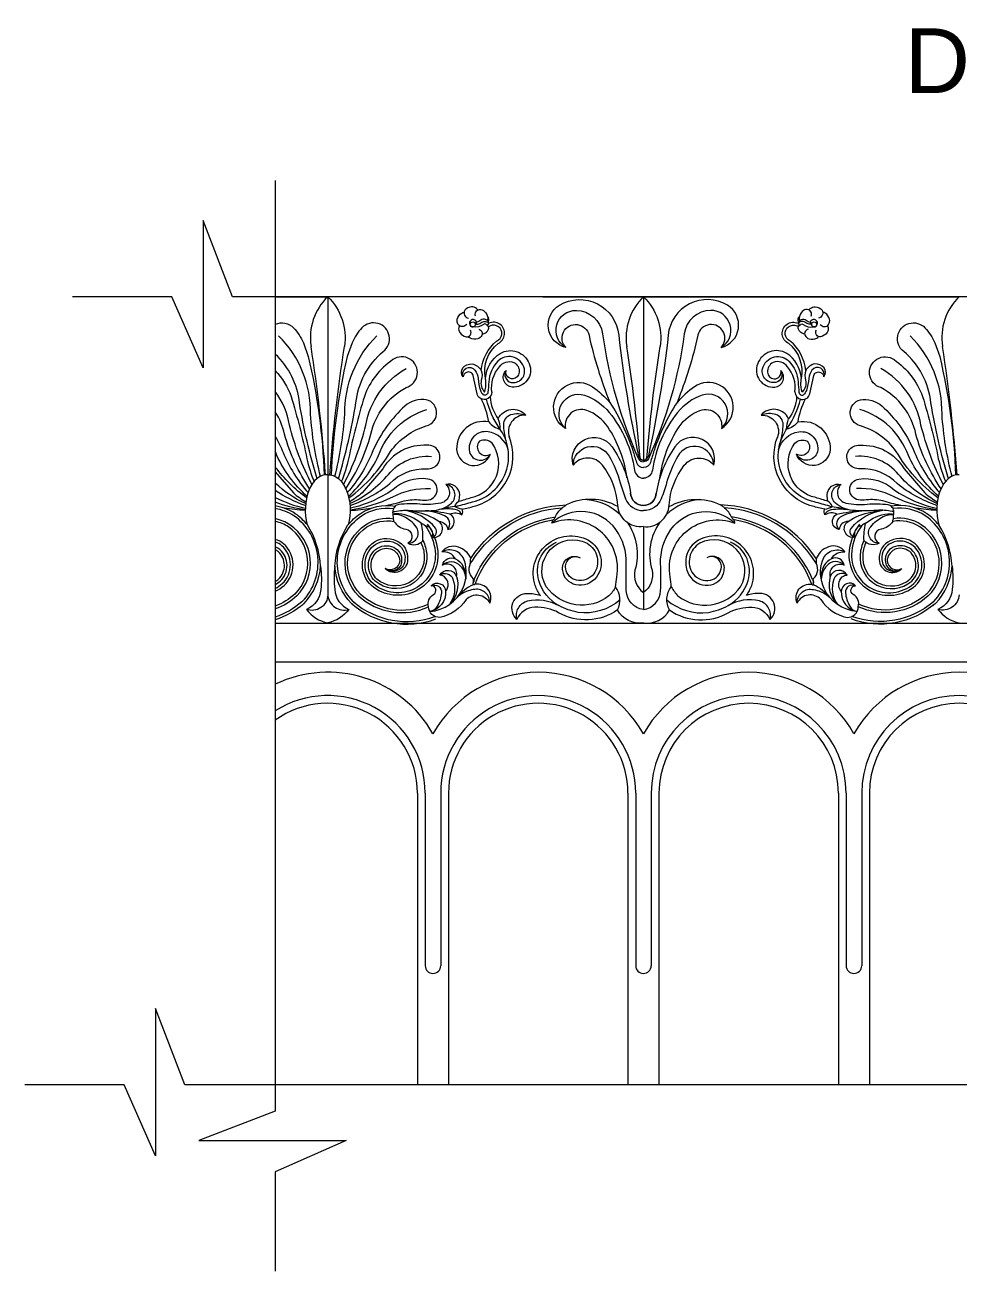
# Model space of a CAD drawing. Header units: millimetres. Extents: x 542654 to 551203, y 315718 to 321804.
# Drawn here: x 545831 to 546373, y 320886 to 321609 of the extents above; entities that cross this region are included whole.
import ezdxf

# ---------------------------------------------------------------- set-up
doc = ezdxf.new("R2010")
doc.units = ezdxf.units.MM
doc.layers.add('cad-block.com', color=250, linetype='Continuous')
doc.styles.get("Standard").update_dxf_attribs({"font": 'arial.ttf'})

msp = doc.modelspace()

# ---------------------------------------------------------------- linework, layer by layer
at = {"layer": 'cad-block.com', "color": 18, "lineweight": 15, "true_color": 0x000000}
for points in [[(545976.55, 321518.78), (545976.55, 320979.25), (545932.27, 320962.14), (546017.66, 320962.14), (545976.55, 320944.06), (545976.55, 320886.44)], [(546661.78, 321451.34), (545951.76, 321451.34), (545934.64, 321495.62), (545934.64, 321410.22), (545916.57, 321451.34), (545858.94, 321451.34)], [(545976.55, 321451.34), (546006.95, 321451.34)], [(546764.25, 321451.34), (545976.55, 321451.34)], [(546006.95, 321451.34), (546006.95, 321348.18)], [(546006.95, 321451.34), (546006.95, 321348.18)], [(546248.41, 321451.34), (546006.95, 321451.34)], [(546006.95, 321451.34), (546006.95, 321348.18)], [(546006.95, 321451.34), (546006.95, 321348.18)], [(546131.76, 321451.34), (546373.22, 321451.34)], [(546190.08, 321451.34), (546190.08, 321356.59)], [(546093.29, 321436.68), (546092.65, 321435.4)], [(546286.87, 321436.68), (546287.51, 321435.4)], [(546190.08, 321318.11), (546190.08, 321279.95)], [(546190.08, 321279.95), (546190.08, 321270.02)], [(546764.25, 321261.93), (545976.55, 321261.93)], [(546764.25, 321239.52), (545976.55, 321239.52)], [(546058.99, 321163.62), (546058.99, 320994.34)], [(546063.49, 321163.62), (546063.49, 321063.53)], [(546072.49, 321163.62), (546072.49, 321063.53)], [(546076.99, 321163.62), (546076.99, 320994.34)], [(546181.08, 321163.62), (546181.08, 320994.34)], [(546185.58, 321163.62), (546185.58, 321063.53)], [(546194.58, 321163.62), (546194.58, 321063.53)], [(546199.08, 321163.62), (546199.08, 320994.34)], [(546303.17, 321163.62), (546303.17, 320994.34)], [(546307.67, 321163.62), (546307.67, 321063.53)], [(546316.67, 321163.62), (546316.67, 321063.53)], [(546321.17, 321163.62), (546321.17, 320994.34)], [(546829.13, 320994.34), (545924.12, 320994.34), (545907, 321038.62), (545907, 320953.23), (545888.93, 320994.34), (545831.31, 320994.34)]]:
    msp.add_lwpolyline(points, dxfattribs=at)
for points in [[(546006.95, 321451.34, 0.244921), (545997.27, 321422.65, 16.262334)], [(546006.95, 321451.34, -0.244921), (546016.63, 321422.65, -16.262334)], [(546145.03, 321421.93, -0.667476), (546141.36, 321446.49, -0.55372), (546175.72, 321429.06, 0.026332), (546187.23, 321359.07, 0.026332)], [(546190.08, 321451.34, 0.244921), (546180.4, 321422.65, 16.262334)], [(546190.08, 321451.34, -0.244921), (546199.76, 321422.65, -16.262334)], [(546235.14, 321421.93, 0.667476), (546238.8, 321446.49, 0.55372), (546204.45, 321429.06, -0.026332), (546192.93, 321359.07, -0.026332)], [(546373.22, 321451.34, 0.244921), (546363.54, 321422.65, 16.262334)], [(546093.99, 321443.72, 0.126521), (546093.34, 321444.61, 0.194733), (546090.42, 321445.55, 0.199595), (546086.46, 321443.53, 0.52072), (546088.61, 321439)], [(546092.7, 321440.11, -0.480937), (546095.05, 321444.02, -0.194733), (546097.92, 321442.94, -0.199595), (546099.79, 321438.91, -0.115632), (546099.42, 321437.73, -785794.277615)], [(546145.03, 321421.93, -0.769161), (546151.16, 321443.49, -0.370026), (546166.37, 321429.99, 0.07211), (546187.22, 321357.38, 2.53168)], [(546235.13, 321421.93, 0.769161), (546229, 321443.49, 0.370026), (546213.8, 321429.99, -0.07211), (546192.94, 321357.38, -2.53168)], [(546287.46, 321440.11, 0.480937), (546285.12, 321444.02, 0.194733), (546282.24, 321442.94, 0.199595), (546280.38, 321438.91, 0.115632), (546280.74, 321437.73, 785794.277615)], [(546286.18, 321443.72, -0.126521), (546286.82, 321444.61, -0.194733), (546289.75, 321445.55, -0.199595), (546293.71, 321443.53, -0.52072), (546291.55, 321439)], [(545976.55, 321435.43, -0.320424), (545987.13, 321433.41, -0.081991), (545992.82, 321424.64), (545995.68, 321416.76, -0.048376), (546004.9, 321347.93), (546004.9, 321347.93)], [(546013.11, 321345.74, 0.032145), (546023.31, 321389.87, -0.19309), (546039.11, 321419.66, -0.06753), (546039.11, 321419.66, 1.081089), (546026.77, 321433.41, 0.081991), (546021.08, 321424.64), (546018.22, 321416.76, 0.048376), (546009, 321347.93, 13.540599), (546009, 321347.93, -0.001502)], [(546087.58, 321435.38, -0.482118), (546082.65, 321435.3, -0.194733), (546082.13, 321438.32, -0.199595), (546084.67, 321441.97, -0.157627), (546085.96, 321442.3, -785794.277615)], [(546098.14, 321435.61, 0.067529), (546097.4, 321435.29, -0.184431), (546091.34, 321433.91)], [(546092.58, 321435.52, 0.414698), (546092.79, 321435.36, 0.054351), (546095.18, 321435.97, 0.055485), (546096.42, 321436.59, -0.474328), (546100.29, 321435.71, 0.582288)], [(546095.68, 321437.81, -0.107457), (546093.29, 321436.68, -1442348.621307)], [(546100.39, 321436.02, 0.579771), (546095.68, 321437.81)], [(546098.49, 321404.19, 0.089113), (546098.49, 321404.19, -0.284648), (546105.8, 321424.33, 1.005721), (546100.38, 321435.99)], [(546100.39, 321436.02, -0.344967), (546099.31, 321435.02, -0.267114), (546099.01, 321435.16, 0.231265), (546098.14, 321435.61, 3.53928)], [(546100.14, 321436.82, 0.317644), (546099.63, 321440.03, -3.778674)], [(546145.03, 321421.93, -1.315854), (546158.51, 321429.07, 0.042492), (546170.6, 321390.17, 0.042492)], [(546235.13, 321421.93, 1.315854), (546221.65, 321429.07, -0.042492), (546209.57, 321390.17, -0.042492)], [(546281.68, 321404.19, -0.089113), (546281.68, 321404.19, 0.284648), (546274.37, 321424.33, -1.005721), (546279.78, 321435.99)], [(546280.02, 321436.82, -0.317644), (546280.53, 321440.03, 3.778674)], [(546279.78, 321436.02, -0.579771), (546284.48, 321437.81)], [(546279.78, 321436.02, 0.344967), (546280.85, 321435.02, 0.267114), (546281.15, 321435.16, -0.231265), (546282.02, 321435.61, -3.53928)], [(546287.58, 321435.52, -0.414698), (546287.37, 321435.36, -0.054351), (546284.99, 321435.97, -0.055485), (546283.75, 321436.59, 0.474328), (546279.87, 321435.71, -0.582288)], [(546282.02, 321435.61, -0.067529), (546282.77, 321435.29, 0.184431), (546288.83, 321433.91)], [(546284.48, 321437.81, 0.107457), (546286.87, 321436.68, 1442348.621307)], [(546292.59, 321435.38, 0.482118), (546297.52, 321435.3, 0.194733), (546298.04, 321438.32, 0.199595), (546295.5, 321441.97, 0.157627), (546294.21, 321442.3, 785794.277615)], [(546367.05, 321345.74, -0.032145), (546356.85, 321389.87, 0.19309), (546341.05, 321419.66, 0.06753), (546341.05, 321419.66, -1.081089), (546353.4, 321433.41, -0.081991), (546359.09, 321424.64), (546361.95, 321416.76, -0.048376), (546371.16, 321347.93, -13.540599), (546371.16, 321347.93, 0.001502)], [(546002.82, 321347.13, -0.046592), (545997.02, 321383.32, 0.20343), (545978.46, 321428.79, 5.034795)], [(546011.07, 321347.13, 0.046592), (546016.88, 321383.32, -0.20343), (546035.43, 321428.79, -5.034795)], [(546083.35, 321434.59, 0.114669), (546082.96, 321433.67, 0.194733), (546083.58, 321430.66, 0.199595), (546087.28, 321428.2, 0.60584), (546089.78, 321432.03)], [(546094.51, 321432.59, -0.47631), (546096.32, 321428.92, -0.194733), (546093.94, 321426.98, -0.199595), (546089.52, 321427.41, -0.157627), (546088.6, 321428.37, -785794.277615)], [(546095.97, 321408.7, -0.143987), (546095.97, 321408.7, -0.196009), (546104.94, 321425.72, 1.026003), (546101.17, 321434.5, 1.026003)], [(546096.6, 321429.98, 0.124833), (546097.68, 321430.08, 0.194733), (546099.96, 321432.14, 0.04474), (546100.33, 321433.1, 0.04474)], [(546100.01, 321432.24, 0.484242), (546099.14, 321435.05, 61.692363)], [(546099.55, 321434.83, 0.295129), (546101.17, 321434.5, -4.110013)], [(546284.2, 321408.7, 0.143987), (546284.2, 321408.7, 0.196009), (546275.23, 321425.72, -1.026003), (546279, 321434.5, -1.026003)], [(546280.62, 321434.83, -0.295129), (546279, 321434.5, 4.110013)], [(546280.15, 321432.24, -0.484242), (546281.02, 321435.05, -61.692363)], [(546283.57, 321429.98, -0.124833), (546282.48, 321430.08, -0.194733), (546280.2, 321432.14, -0.04474), (546279.83, 321433.1, -0.04474)], [(546285.66, 321432.59, 0.47631), (546283.84, 321428.92, 0.194733), (546286.22, 321426.98, 0.199595), (546290.65, 321427.41, 0.157627), (546291.56, 321428.37, 785794.277615)], [(546296.81, 321434.59, -0.114669), (546297.21, 321433.67, -0.194733), (546296.58, 321430.66, -0.199595), (546292.88, 321428.2, -0.60584), (546290.39, 321432.03)], [(546369.09, 321347.13, -0.046592), (546363.29, 321383.32, 0.20343), (546344.73, 321428.79, 5.034795)], [(546005.7, 321348.09, 0.020858), (545997.27, 321422.65), (545997.27, 321422.65)], [(546008.19, 321348.09, -0.020858), (546016.63, 321422.65), (546016.63, 321422.65)], [(546188.09, 321357.83, 0.01816), (546180.4, 321422.65), (546180.4, 321422.65)], [(546192.07, 321357.83, -0.01816), (546199.76, 321422.65), (546199.76, 321422.65)], [(546371.97, 321348.09, 0.020858), (546363.54, 321422.65), (546363.54, 321422.65)], [(546000.78, 321345.74, -0.032145), (545990.58, 321389.87, 0.179613), (545976.55, 321418.09, 0.179613)], [(546017.24, 321339.81, 0.084318), (546032.01, 321371.7, -0.219732), (546052.4, 321398.75, -0.036958), (546052.4, 321398.75, 1.179319), (546044.67, 321414.96, 0), (546044.67, 321414.96, 0.154926), (546028.21, 321393.61, 0.023607), (546019.03, 321357.51, -20.82559), (546019.03, 321357.51, -0.047188), (546014.77, 321344.07, -4.855729)], [(546110.46, 321408.71, 0.529558), (546113.3, 321401.77, 0.542328), (546121.05, 321409.52, 0.296741), (546114.03, 321416.54, 0.256079), (546105.66, 321414.01, 0.181484), (546100.34, 321402.02, -0.011463), (546099.85, 321395.99, -0.529397), (546097.2, 321394.57, -0.287354), (546097.2, 321394.57, 0.172993)], [(546098.49, 321404.19, -0.231049), (546106.98, 321418.59)], [(546102.18, 321396.16, -0.21172), (546106.56, 321410.84, -0.354921), (546114.87, 321413.24, -0.3067), (546118.07, 321407.64, -0.370824), (546114.28, 321403.84, -0.534157), (546110.46, 321408.71, -8.530922)], [(546106.98, 321418.59, -0.459898), (546123.81, 321412.65, -0.565124), (546113.87, 321399, -0.629067), (546110.46, 321408.71, -2.351432)], [(546273.19, 321418.59, 0.459898), (546256.35, 321412.65, 0.565124), (546266.29, 321399, 0.629067), (546269.7, 321408.71, 2.351432)], [(546269.7, 321408.71, -0.529558), (546266.86, 321401.77, -0.542328), (546259.12, 321409.52, -0.296741), (546266.13, 321416.54, -0.256079), (546274.5, 321414.01, -0.181484), (546279.82, 321402.02, 0.011463), (546280.31, 321395.99, 0.529397), (546282.96, 321394.57, 0.287354), (546282.96, 321394.57, -0.172993)], [(546277.98, 321396.16, 0.21172), (546273.61, 321410.84, 0.354921), (546265.29, 321413.24, 0.3067), (546262.09, 321407.64, 0.370824), (546265.89, 321403.84, 0.534157), (546269.7, 321408.71, 8.530922)], [(546281.68, 321404.19, 0.231049), (546273.19, 321418.59)], [(546362.93, 321339.81, -0.084318), (546348.15, 321371.7, 0.219732), (546327.77, 321398.75, 0.036958), (546327.77, 321398.75, -1.179319), (546335.49, 321414.96, 0), (546335.49, 321414.96, -0.154926), (546351.96, 321393.61, -0.023607), (546361.13, 321357.51, 20.82559), (546361.13, 321357.51, 0.047188), (546365.39, 321344.07, 4.855729)], [(545976.55, 321408.59, -0.099465), (545985.69, 321393.61, -0.023607), (545994.86, 321357.51), (545994.86, 321357.51, 0.047188), (545999.12, 321344.07)], [(546016.06, 321342.35, 0.060741), (546029.08, 321377.03, -0.227463), (546052.39, 321409.71, -1.902929)], [(546085.5, 321405.03, -0.323792), (546085.23, 321410.13, -0.251609), (546090.73, 321412.41, -0.231265), (546095.97, 321408.7, -0.231265)], [(546085.5, 321405.03, -0.883493), (546092.37, 321408.86, -0.139299), (546094.18, 321403.99, 0.056208), (546095.51, 321397.09, 0.144052), (546097.2, 321394.57, 0.231379)], [(546102.19, 321396.26, -0.892383), (546093.61, 321395.09, 0), (546091.31, 321405.71, 0.472515), (546087.36, 321407.55, 0.259594), (546085.5, 321405.03, -1.136714)], [(546095.97, 321408.7, -0.152637), (546096.05, 321403.04, 0.259178), (546097.98, 321396.17, 0.085267), (546098.73, 321401.69, -0.014662), (546098.49, 321404.19, -0.034849)], [(546277.98, 321396.26, 0.892383), (546286.55, 321395.09, 0), (546288.85, 321405.71, -0.472515), (546292.81, 321407.55, -0.259594), (546294.66, 321405.03, 1.136714)], [(546284.2, 321408.7, 0.152637), (546284.11, 321403.04, -0.259178), (546282.19, 321396.17, -0.085267), (546281.43, 321401.69, 0.014662), (546281.68, 321404.19, 0.034849)], [(546294.66, 321405.03, 0.883493), (546287.79, 321408.86, 0.139299), (546285.99, 321403.99, -0.056208), (546284.65, 321397.09, -0.144052), (546282.96, 321394.57, -0.231379)], [(546294.66, 321405.03, 0.323792), (546294.93, 321410.13, 0.251609), (546289.43, 321412.41, 0.231265), (546284.2, 321408.7, 0.231265)], [(546364.1, 321342.35, -0.060741), (546351.08, 321377.03, 0.227463), (546327.78, 321409.71, 1.902929)], [(546180.54, 321346.49, 0.113214), (546169.36, 321375.97, 0.161023), (546157.28, 321385.42, 0.58741), (546144.85, 321375, -1.021307), (546160.53, 321399.25, -0.05453), (546170.6, 321390.17, -0.05453)], [(546199.62, 321346.49, -0.113214), (546210.8, 321375.97, -0.161023), (546222.89, 321385.42, -0.58741), (546235.31, 321375, 1.021307), (546219.63, 321399.25, 0.05453), (546209.57, 321390.17, 0.05453)], [(545997.84, 321342.35, -0.060741), (545984.81, 321377.03, 0.115358), (545976.55, 321396.47, 0.115358)], [(546019.24, 321334.76, 0.101177), (546043.4, 321361.71, -0.162208), (546064.14, 321376.57, 0.871249), (546062.73, 321391.92, 0.223036), (546050.38, 321386.76, 0.102176), (546032.79, 321361.18, -0.083078), (546018.31, 321337.81, -0.083078)], [(546081.98, 321330.04, 0.002739), (546090.98, 321332.44), (546090.98, 321332.44, 0.539237), (546106.45, 321375.35, -0.088107), (546099.01, 321391.97, -0.088107)], [(546100.4, 321378.9, 0.076166), (546095.99, 321392.22, -3.182596)], [(546101.24, 321393.46, 0.157589), (546105.9, 321380.64, -2.102585)], [(546144.65, 321375.18, -0.788474), (546155.94, 321394.41, -0.136371), (546170.23, 321384.3, -0.136381), (546184.89, 321350.88, 0.358752), (546190.08, 321346.15, 111.473646)], [(546235.52, 321375.18, 0.788474), (546224.23, 321394.41, 0.136371), (546209.93, 321384.3, 0.136381), (546195.27, 321350.88, -0.358752), (546190.08, 321346.15, -111.473646)], [(546298.19, 321330.04, -0.002739), (546289.18, 321332.44), (546289.18, 321332.44, -0.539237), (546273.72, 321375.35, 0.088107), (546281.15, 321391.97, 0.088107)], [(546278.92, 321393.46, -0.157589), (546274.27, 321380.64, 2.102585)], [(546279.77, 321378.9, -0.076166), (546284.17, 321392.22, 3.182596)], [(546360.92, 321334.76, -0.101177), (546336.76, 321361.71, 0.162208), (546316.02, 321376.57, -0.871249), (546317.43, 321391.92, -0.223036), (546329.79, 321386.76, -0.102176), (546347.37, 321361.18, 0.083078), (546361.85, 321337.81, 0.083078)], [(545996.66, 321339.81, -0.084318), (545981.89, 321371.7, 0.087877), (545976.55, 321384.74, 0.087877)], [(546018.97, 321335.78, 0.102357), (546036.4, 321359.28, -0.239967), (546064.51, 321385.97)], [(546105.9, 321380.64, -0.551915), (546121.78, 321382.75, 0.543618), (546112.42, 321369.74, 0.124652)], [(546170.6, 321390.17, -0.064441), (546183.89, 321362.25, -0.006238), (546186.03, 321355.38, 0.336511), (546190.08, 321352.42, -0.009079)], [(546209.57, 321390.17, 0.064441), (546196.28, 321362.25, 0.006238), (546194.13, 321355.38, -0.336511), (546190.08, 321352.42, 0.009079)], [(546274.27, 321380.64, 0.551915), (546258.39, 321382.75, -0.543618), (546267.75, 321369.74, -0.124652)], [(546361.19, 321335.78, -0.102357), (546343.76, 321359.28, 0.239967), (546315.65, 321385.97)], [(546100.4, 321378.9, 0.477466), (546081.74, 321362.81, 0.80327), (546101.39, 321360.22, 0.860486)], [(546100.4, 321378.9, 0.157797), (546107.05, 321374.53, 0.10138), (546105.9, 321380.64, 3.471521)], [(546110.31, 321368.25, -0.054849), (546109.07, 321377.23, -0.33383), (546113.23, 321383.09, -0.176466), (546121.78, 321382.75, -3.125388)], [(546269.86, 321368.25, 0.054849), (546271.1, 321377.23, 0.33383), (546266.94, 321383.09, 0.176466), (546258.39, 321382.75, 3.125388)], [(546279.77, 321378.9, -0.157797), (546273.12, 321374.53, -0.10138), (546274.27, 321380.64, -3.471521)], [(546279.77, 321378.9, -0.477466), (546298.43, 321362.81, -0.80327), (546278.78, 321360.22, -0.860486)], [(545976.55, 321370.26, -0.033132), (545981.1, 321361.18, 0.083078), (545995.58, 321337.81)], [(546084.89, 321328.19, 0.026795), (546091.98, 321329.99, 0.451772), (546112.18, 321370.43, 0.5535), (546112.18, 321370.43)], [(546111.68, 321362.68, 0.292215), (546099.97, 321373.12, 0.520869), (546089.15, 321361.57, 0.697703), (546101.39, 321360.22, 2.241637)], [(546295.27, 321328.19, -0.026795), (546288.18, 321329.99, -0.451772), (546267.99, 321370.43, -0.5535), (546267.99, 321370.43)], [(546268.48, 321362.68, -0.292215), (546280.19, 321373.12, -0.520869), (546291.02, 321361.57, -0.697703), (546278.78, 321360.22, -2.241637)], [(546019.99, 321330.38, 0.085394), (546042.91, 321343.04), (546042.91, 321343.04, -0.21298), (546064.45, 321351.71, 1.116279), (546064.57, 321365.25, 0.286149), (546038.92, 321351.62), (546026.87, 321337.66), (546026.87, 321337.66, -0.043242), (546019.7, 321332.5, -0.043242)], [(546083.04, 321332.86, 0.02225), (546090.1, 321335.01, 0.549569), (546102.26, 321366.49)], [(546102.26, 321366.49, 0.330396), (546095.08, 321367.65, 0.906083), (546101.39, 321360.22, 0.865354)], [(546149.28, 321353.73, -0.8489), (546171.85, 321364.4, -0.112248), (546182.62, 321337.53)], [(546149.28, 321353.73, -0.762385), (546170.17, 321358.98, -0.059677), (546176.63, 321343.48, 0.025589), (546179.77, 321334.25, 0.315445), (546190.08, 321327.47, 0.970521)], [(546230.88, 321353.73, 0.762385), (546210, 321358.98, 0.059677), (546203.53, 321343.48, -0.025589), (546200.39, 321334.25, -0.315445), (546190.08, 321327.47, -0.970521)], [(546230.88, 321353.73, 0.8489), (546208.31, 321364.4, 0.112248), (546197.55, 321337.53)], [(546297.12, 321332.86, -0.02225), (546290.06, 321335.01, -0.549569), (546277.91, 321366.49)], [(546277.91, 321366.49, -0.330396), (546285.08, 321367.65, -0.906083), (546278.78, 321360.22, -0.865354)], [(546360.18, 321330.38, -0.085394), (546337.26, 321343.04), (546337.26, 321343.04, 0.21298), (546315.72, 321351.71, -1.116279), (546315.59, 321365.25, -0.286149), (546341.25, 321351.62), (546353.3, 321337.66), (546353.3, 321337.66, 0.043242), (546360.46, 321332.5, 0.043242)], [(545994.92, 321335.78, -0.102357), (545977.5, 321359.28, 0.015312), (545976.55, 321361.71, 0.015312)], [(546019.86, 321331.45, 0.110008), (546042.2, 321348.43, -0.249563), (546067.14, 321358.79)], [(546190.08, 321318.11, -0.428769), (546175.17, 321330.53, 0.149261), (546166.4, 321353.67, 0.488531), (546149.28, 321353.73, -2.039737)], [(546187.22, 321357.38, 0.271943), (546190.08, 321355.7, 0.250464)], [(546187.23, 321359.07, 0.131403), (546188.09, 321357.83, 0.131403)], [(546188.09, 321357.83, 0.621574), (546192.07, 321357.83, 0.160225)], [(546192.07, 321357.83, -0.621574), (546188.09, 321357.83, -0.160225)], [(546190.08, 321318.11, 0.428769), (546204.99, 321330.53, -0.149261), (546213.76, 321353.67, -0.488531), (546230.88, 321353.73, 2.039737)], [(546192.94, 321357.38, -0.271943), (546190.08, 321355.7, -0.250464)], [(546192.93, 321359.07, -0.131403), (546192.07, 321357.83, -0.131403)], [(546360.3, 321331.45, -0.110008), (546337.96, 321348.43, 0.249563), (546313.02, 321358.79)], [(545994.66, 321334.76, -0.070798), (545976.55, 321352.66, -0.070798)], [(545976.55, 321349.81), (545987.03, 321337.66), (545987.03, 321337.66, 0.043242), (545994.19, 321332.5)], [(545994.03, 321331.45, -0.08234), (545976.55, 321343.29, -0.08234)], [(546006.95, 321348.18), (546006.95, 321278.59, -0.525363), (545994.67, 321270.13, -3.42627)], [(546041.04, 321330.38, 0.018944), (546051.21, 321332.97, -0.08294), (546060.84, 321333.61, 0.093637), (546065.41, 321333.58, 0.857179), (546065.07, 321345.67), (546065.07, 321345.67, 0.230063), (546044.64, 321339.37, -0.09178), (546020.11, 321328.77)], [(546044.82, 321326.52, -0.112241), (546045.8, 321326.96, -0.066096), (546054.63, 321327.54, 0.03361), (546068.74, 321327.54, 0.168895), (546078.75, 321331.79, 0.634473), (546075.45, 321342.58, 1.59304)], [(546083.04, 321332.86, 0.068813), (546083.49, 321336.46, 0.487937), (546075.45, 321342.58, -0.61726), (546072.59, 321331.8, -0.082267), (546060.33, 321331.15, 0.046865), (546048.26, 321330.91, 0.121596), (546046.03, 321330.03, 0.121596)], [(546297.12, 321332.86, -0.068813), (546296.67, 321336.46, -0.487937), (546304.71, 321342.58, 0.61726), (546307.57, 321331.8, 0.082267), (546319.83, 321331.15, -0.046865), (546331.9, 321330.91, -0.121596), (546334.13, 321330.03, -0.121596)], [(546335.34, 321326.52, 0.112241), (546334.37, 321326.96, 0.066096), (546325.53, 321327.54, -0.03361), (546311.42, 321327.54, -0.168895), (546301.41, 321331.79, -0.634473), (546304.71, 321342.58, -1.59304)], [(546339.12, 321330.38, -0.018944), (546328.95, 321332.97, 0.08294), (546319.33, 321333.61, -0.093637), (546314.75, 321333.58, -0.857179), (546315.09, 321345.67), (546315.09, 321345.67, -0.230063), (546335.52, 321339.37, 0.09178), (546360.06, 321328.77)], [(545993.91, 321330.38, -0.062989), (545976.55, 321338.99, -0.062989)], [(545976.55, 321335.07, 0.062748), (545993.79, 321328.77)], [(546020.14, 321327.9, 0.077066), (546044.64, 321335.32, -0.132784), (546066.49, 321340.24)], [(546182.62, 321337.53, 0.955594), (546197.55, 321337.53, 1.728098)], [(546197.55, 321337.53, -0.955594), (546182.62, 321337.53, -1.728098)], [(546360.03, 321327.9, -0.077066), (546335.53, 321335.32, 0.132784), (546313.68, 321340.24)], [(545993.76, 321327.9, -0.053269), (545976.55, 321332.24, -0.053269)], [(545995.22, 321319.07, 0.070561), (545988.16, 321325.62, 0.109887), (545976.55, 321330.07, 0.109887)], [(545990.67, 321273.44, 0.010122), (545992.21, 321274.72), (545992.21, 321274.72, 0.461528), (545987.31, 321324.38), (545987.31, 321324.38, 0.107492), (545976.55, 321328.55, 0.107492)], [(545993.75, 321327.53, -0.021549), (545981.88, 321328.75, -0.021549)], [(546023.22, 321273.44, -0.010122), (546021.69, 321274.72), (546021.69, 321274.72, -0.461528), (546026.58, 321324.38), (546026.58, 321324.38, -0.181682), (546045.21, 321328.64, -0.17445)], [(546018.68, 321319.07, -0.070561), (546025.74, 321325.62, -0.187734), (546046.03, 321330.03)], [(546020.15, 321327.53, 0.021549), (546032.02, 321328.75, 0.021549)], [(546045.36, 321321.09, 0.160292), (546045.1, 321322.72, -0.241344), (546045.1, 321323, 0.018149), (546044.86, 321325.55, -0.125788), (546045.21, 321328.4, 0.188394), (546045.21, 321328.64, -0.323208), (546045.27, 321328.85, 0.046344), (546046.15, 321329.73, 0.588481), (546046.03, 321330.03, 1.231967)], [(546067.24, 321311.96, 0.576866), (546069.47, 321317.25, 0.188001), (546051.16, 321327.59, 2.558799)], [(546071.39, 321321.13, 0.101504), (546057.98, 321326.58, 0.01813), (546051.16, 321327.59, -117.031891)], [(546063.49, 321318.73, -0.492925), (546067.24, 321311.96, 0.829448), (546071.39, 321321.13, -0.387188), (546076.61, 321316.38, 0.701173), (546077.84, 321325.38, -0.258982), (546084.77, 321324.87, 0.261167), (546084.89, 321328.19)], [(546076.61, 321316.38, 0.502732), (546074.71, 321324.4, 0.074809), (546063.65, 321327.32, 1.665757)], [(546077.84, 321325.38, 0.042622), (546063.65, 321327.32, 17.997556)], [(546081.98, 321330.04, 0.014652), (546071.79, 321328.03, 7.987828)], [(546084.77, 321324.87, 0.292462), (546080.95, 321328.09, 0.068461), (546071.79, 321328.03, 2.095063)], [(546084.89, 321328.19, -0.100081), (546080.68, 321329.81, -0.171025), (546083.04, 321332.86, 3.393741)], [(546089.9, 321299.7, -0.242326), (546145.31, 321330.71)], [(546090.64, 321298.08, -0.237108), (546143.02, 321329.07)], [(546190.08, 321270.02, -0.367958), (546180.13, 321280.95, -0.016802), (546180.13, 321296.49, 0.163706), (546174.16, 321316.41, 0.456337), (546137.03, 321320.11, -0.147797)], [(546137.54, 321322.08, 0.3293), (546138.6, 321323.26, -0.359001), (546138.98, 321323.65, -0.135702), (546142.87, 321328.69, 0.270003), (546142.95, 321328.89, -0.255062), (546143.02, 321329.07, -0.074211), (546144.72, 321330.11, 0.196421), (546145.31, 321330.71, -5.850997)], [(546175.25, 321329.7, 0.247804), (546145.31, 321330.71, 0.247804)], [(546157.42, 321333.88, -0.171414), (546176.73, 321325.09, -0.171414)], [(546190.08, 321270.02, 0.367958), (546200.04, 321280.95, 0.016802), (546200.04, 321296.49, -0.163706), (546206, 321316.41, -0.456337), (546243.13, 321320.11, 0.147797)], [(546222.74, 321333.88, 0.171414), (546203.44, 321325.09, 0.171414)], [(546204.91, 321329.7, -0.247804), (546234.85, 321330.71, -0.247804)], [(546290.27, 321299.7, 0.242326), (546234.85, 321330.71)], [(546242.63, 321322.08, -0.3293), (546241.57, 321323.26, 0.359001), (546241.18, 321323.65, 0.135702), (546237.29, 321328.69, -0.270003), (546237.21, 321328.89, 0.255062), (546237.14, 321329.07, 0.074211), (546235.45, 321330.11, -0.196421), (546234.85, 321330.71, 5.850997)], [(546289.52, 321298.08, 0.237108), (546237.14, 321329.07)], [(546316.67, 321318.73, 0.492925), (546312.92, 321311.96, -0.829448), (546308.78, 321321.13, 0.387188), (546303.56, 321316.38, -0.701173), (546302.33, 321325.38, 0.258982), (546295.39, 321324.87, -0.261167), (546295.27, 321328.19)], [(546295.27, 321328.19, 0.100081), (546299.48, 321329.81, 0.171025), (546297.12, 321332.86, -3.393741)], [(546295.39, 321324.87, -0.292462), (546299.22, 321328.09, -0.068461), (546308.38, 321328.03, -2.095063)], [(546298.19, 321330.04, -0.014652), (546308.38, 321328.03, -7.987828)], [(546302.33, 321325.38, -0.042622), (546316.52, 321327.32, -17.997556)], [(546303.56, 321316.38, -0.502732), (546305.46, 321324.4, -0.074809), (546316.52, 321327.32, -1.665757)], [(546308.78, 321321.13, -0.101504), (546322.18, 321326.58, -0.01813), (546329.01, 321327.59, 117.031891)], [(546312.92, 321311.96, -0.576866), (546310.7, 321317.25, -0.188001), (546329.01, 321327.59, -2.558799)], [(546334.81, 321321.09, -0.160292), (546335.07, 321322.72, 0.241344), (546335.07, 321323, -0.018149), (546335.3, 321325.55, 0.125788), (546334.95, 321328.4, -0.188394), (546334.95, 321328.64, 0.323208), (546334.9, 321328.85, -0.046344), (546334.01, 321329.73, -0.588481), (546334.13, 321330.03, -1.231967)], [(546361.48, 321319.07, 0.070561), (546354.42, 321325.62, 0.187734), (546334.13, 321330.03)], [(546356.94, 321273.44, 0.010122), (546358.48, 321274.72), (546358.48, 321274.72, 0.461528), (546353.58, 321324.38), (546353.58, 321324.38, 0.181682), (546334.95, 321328.64, 0.17445)], [(546360.02, 321327.53, -0.021549), (546348.15, 321328.75, -0.021549)], [(545989.07, 321277.97), (545989.07, 321277.97, 0.471912), (545985, 321319.21), (545985, 321319.21, 0.099538), (545976.55, 321322.61, 0.099538)], [(545988, 321279.04, 0.471857), (545984.16, 321317.96, 0.097972), (545976.55, 321321.07, 0.097972)], [(546024.83, 321277.97), (546024.83, 321277.97, -0.471912), (546028.9, 321319.21), (546028.9, 321319.21, -0.185598), (546045.1, 321322.72, -0.181335)], [(546025.9, 321279.04, -0.471857), (546029.73, 321317.96, -0.19511), (546045.36, 321321.09, -0.183857)], [(546064.7, 321319.62, -0.133726), (546070.77, 321303.96, -0.67772), (546032.3, 321283.93, -0.441451), (546032.55, 321308.18, -0.289911), (546046.87, 321309.96, -0.315983), (546053.28, 321299.07, -0.676544), (546040.24, 321293.78, -0.640805)], [(546061.23, 321320.1, 0.13689), (546048.27, 321325.55, 0.099455), (546044.89, 321325.31, 0.615336)], [(546053.39, 321308.46, 0.630773), (546058.23, 321318.05, 0.117566), (546050.97, 321323.91, 0.12765), (546044.92, 321325.07, 1.985695)], [(546045.36, 321321.09, 0.210925), (546052.23, 321316.63, -0.736022), (546053.39, 321308.46, 0.346718), (546062.15, 321309.92)], [(546062.15, 321309.92, 0.068775), (546061.23, 321320.1, -0.079378), (546063.49, 321318.73, 24.665443)], [(546091.96, 321287.54, -0.265996), (546138.98, 321323.71)], [(546092.4, 321284.65, -0.267174), (546137.54, 321322.08, -0.260494)], [(546173.92, 321283.12, -0.003166), (546174.58, 321288.9, 0.586906), (546137.03, 321320.11, -0.034021), (546137.54, 321322.08, -0.034021)], [(546180.56, 321320.66, -0.23288), (546185.11, 321292.89, 0.297905), (546190.08, 321279.95)], [(546199.61, 321320.66, 0.23288), (546195.06, 321292.89, -0.297905), (546190.08, 321279.95)], [(546206.25, 321283.12, 0.003166), (546205.58, 321288.9, -0.586906), (546243.13, 321320.11, 0.034021), (546242.63, 321322.08, 0.034021)], [(546288.2, 321287.54, 0.265996), (546241.18, 321323.71)], [(546287.77, 321284.65, 0.267174), (546242.63, 321322.08, 0.260494)], [(546315.46, 321319.62, 0.133726), (546309.39, 321303.96, 0.67772), (546347.86, 321283.93, 0.441451), (546347.62, 321308.18, 0.289911), (546333.29, 321309.96, 0.315983), (546326.89, 321299.07, 0.676544), (546339.93, 321293.78, 0.640805)], [(546318.02, 321309.92, -0.068775), (546318.94, 321320.1, 0.079378), (546316.67, 321318.73, -24.665443)], [(546334.81, 321321.09, -0.210925), (546327.94, 321316.63, 0.736022), (546326.77, 321308.46, -0.346718), (546318.02, 321309.92)], [(546318.94, 321320.1, -0.13689), (546331.89, 321325.55, -0.099455), (546335.27, 321325.31, -0.615336)], [(546326.77, 321308.46, -0.630773), (546321.93, 321318.05, -0.117566), (546329.2, 321323.91, -0.12765), (546335.24, 321325.07, -1.985695)], [(546354.27, 321279.04, 0.471857), (546350.43, 321317.96, 0.19511), (546334.81, 321321.09, 0.183857)], [(546355.33, 321277.97), (546355.33, 321277.97, 0.471912), (546351.27, 321319.21), (546351.27, 321319.21, 0.185598), (546335.07, 321322.72, 0.181335)], [(546002.81, 321295.2, 0.126246), (545995.22, 321319.07, 14.207876)], [(546011.09, 321295.2, -0.126246), (546018.68, 321319.07, -14.207876)], [(546063.49, 321318.73, -0.133705), (546069.27, 321303.81), (546069.27, 321303.81, -0.677191), (546033.31, 321285.06), (546033.31, 321285.06, -0.440256), (546033.53, 321307.04, -0.289389), (546046.24, 321308.6, -0.0695), (546046.24, 321308.6, -0.317906), (546051.77, 321299.14, -0.643474), (546040.24, 321293.92)], [(546130.31, 321278.13, -0.052147), (546127.29, 321283.93), (546127.29, 321283.93, -0.677191), (546158.17, 321310.23), (546158.17, 321310.23, -0.440256), (546162.86, 321288.75, -0.289389), (546150.82, 321284.4, -0.0695), (546150.82, 321284.4, -0.317906), (546143.32, 321292.38, -0.643474), (546153.4, 321300.04)], [(546249.85, 321278.13, 0.052147), (546252.87, 321283.93), (546252.87, 321283.93, 0.677191), (546221.99, 321310.23), (546221.99, 321310.23, 0.440256), (546217.31, 321288.75, 0.289389), (546229.35, 321284.4, 0.0695), (546229.35, 321284.4, 0.317906), (546236.85, 321292.38, 0.643474), (546226.77, 321300.04)], [(546316.67, 321318.73, 0.133705), (546310.89, 321303.81), (546310.89, 321303.81, 0.677191), (546346.86, 321285.06), (546346.86, 321285.06, 0.440256), (546346.63, 321307.04, 0.289389), (546333.93, 321308.6, 0.0695), (546333.93, 321308.6, 0.317906), (546328.39, 321299.14, 0.643474), (546339.93, 321293.92)], [(546369.08, 321295.2, 0.126246), (546361.48, 321319.07, 14.207876)], [(545976.55, 321280.61, 0.06496), (545981.6, 321283.93, 0.441451), (545981.35, 321308.18, 0.10159), (545976.55, 321310.71, 0.10159)], [(545976.55, 321282.3, 0.056157), (545980.59, 321285.06), (545980.59, 321285.06, 0.440256), (545980.37, 321307.04, 0.091663), (545976.55, 321309.14, 0.091663)], [(545976.55, 321284.54, 0.048422), (545979.42, 321286.56), (545979.42, 321286.56, 0.440256), (545979.23, 321304.81, 0.078458), (545976.55, 321306.38, 0.078458)], [(546062.19, 321309.97, -0.090893), (546064.36, 321302.13), (546064.36, 321302.13, -0.677191), (546034.48, 321286.56), (546034.48, 321286.56, -0.440256), (546034.67, 321304.81, -0.289389), (546045.22, 321306.11, -0.0695), (546045.22, 321306.11, -0.317906), (546049.82, 321298.25, -0.643474), (546040.24, 321293.92)], [(546060.83, 321309.31, -0.091002), (546062.86, 321301.99, -0.676694), (546035.49, 321287.68, -0.438457), (546035.65, 321303.67, -0.288017), (546044.57, 321304.75, 0.005295), (546044.6, 321304.74, -0.269959), (546048.75, 321298.13, -0.531786), (546040.24, 321293.78, -0.648603)], [(546081, 321299.51, 0.291141), (546073.18, 321303.5, -0.343723), (546082.64, 321306.34)], [(546082.64, 321306.34, -0.1391), (546087.41, 321303.46, -0.055281), (546089.9, 321299.7, -0.055281)], [(546176.49, 321275.66, -0.218875), (546152.3, 321268.41, -0.086751), (546140.98, 321272.34, -0.196285), (546129.4, 321286.8, -0.168777), (546129.99, 321299.34, -0.204983), (546139.68, 321309.03, 3.76472)], [(546173.92, 321283.12, -0.060367), (546170.09, 321277.92), (546170.09, 321277.92, -0.427012), (546133.75, 321283.26), (546133.75, 321283.26, -0.75366), (546157.36, 321308.51), (546157.36, 321308.51, -0.440256), (546161.25, 321290.67, -0.289389), (546151.25, 321287.05, -0.0695), (546151.25, 321287.05, -0.317906), (546145.02, 321293.68, -0.643474), (546153.39, 321300.04)], [(546203.68, 321275.66, 0.218875), (546227.87, 321268.41, 0.086751), (546239.18, 321272.34, 0.196285), (546250.76, 321286.8, 0.168777), (546250.18, 321299.34, 0.204983), (546240.49, 321309.03, -3.76472)], [(546206.25, 321283.12, 0.060367), (546210.08, 321277.92), (546210.08, 321277.92, 0.427012), (546246.41, 321283.26), (546246.41, 321283.26, 0.75366), (546222.8, 321308.51), (546222.8, 321308.51, 0.440256), (546218.91, 321290.67, 0.289389), (546228.91, 321287.05, 0.0695), (546228.91, 321287.05, 0.317906), (546235.14, 321293.68, 0.643474), (546226.77, 321300.04)], [(546297.52, 321306.34, 0.1391), (546292.76, 321303.46, 0.055281), (546290.27, 321299.7, 0.055281)], [(546299.16, 321299.51, -0.291141), (546306.98, 321303.5, 0.343723), (546297.52, 321306.34)], [(546317.98, 321309.97, 0.090893), (546315.81, 321302.13), (546315.81, 321302.13, 0.677191), (546345.68, 321286.56), (546345.68, 321286.56, 0.440256), (546345.5, 321304.81, 0.289389), (546334.94, 321306.11, 0.0695), (546334.94, 321306.11, 0.317906), (546330.35, 321298.25, 0.643474), (546339.93, 321293.92)], [(546319.33, 321309.31, 0.091002), (546317.31, 321301.99, 0.676694), (546344.68, 321287.68, 0.438457), (546344.52, 321303.67, 0.288017), (546335.59, 321304.75, -0.005295), (546335.57, 321304.74, 0.269959), (546331.41, 321298.13, 0.531786), (546339.93, 321293.78, 0.648603)], [(545976.55, 321286.3, 0.034869), (545978.41, 321287.68, 0.438457), (545978.25, 321303.67, 0.059688), (545976.55, 321304.74, 0.059688)], [(546066.17, 321268.84, 0.272341), (546085.32, 321282.32, 0.186156), (546086.25, 321298.36, 0.474356), (546073.18, 321303.5, -5.949776)], [(546081.68, 321289.27, 0.627633), (546073.58, 321295.83, -0.486459), (546081, 321299.51, -0.468629)], [(546081, 321299.51, -0.163886), (546085.36, 321295.35, -0.139992), (546086.97, 321287.6, -66.770469)], [(546091.56, 321287.86, -0.406891), (546090.64, 321298.08, -7.997869)], [(546089.65, 321296.49, 0.072927), (546089.68, 321298.73, -0.178266), (546089.9, 321299.7, 0.576928)], [(546288.61, 321287.86, 0.406891), (546289.52, 321298.08, 7.997869)], [(546290.51, 321296.49, -0.072927), (546290.48, 321298.73, 0.178266), (546290.27, 321299.7, -0.576928)], [(546314, 321268.84, -0.272341), (546294.84, 321282.32, -0.186156), (546293.91, 321298.36, -0.474356), (546306.98, 321303.5, 5.949776)], [(546299.16, 321299.51, 0.163886), (546294.8, 321295.35, 0.139992), (546293.2, 321287.6, 66.770469)], [(546298.49, 321289.27, -0.627633), (546306.58, 321295.83, 0.486459), (546299.16, 321299.51, 0.468629)], [(545991.61, 321272.27, 0.010455), (545993.25, 321273.63, 0.177428), (546002.81, 321295.2, 0.177428)], [(546002.81, 321295.2, -0.059147), (546002.91, 321281.68, -0.281825), (545994.67, 321270.13, 0.190389), (546006.95, 321262.35)], [(546011.09, 321295.2, 0.059147), (546010.99, 321281.68, 0.281825), (546019.23, 321270.13, -0.190389), (546006.95, 321262.35)], [(546022.28, 321272.27, -0.010455), (546020.65, 321273.63, -0.177428), (546011.09, 321295.2, -0.177428)], [(546075.31, 321280.6, 0.423558), (546074.72, 321288.94, 0.174465), (546071.9, 321289.98, -0.635434), (546081.68, 321289.27, 2.268791)], [(546071.9, 321289.98, -0.501704), (546079.59, 321287.68, -0.248391), (546077.58, 321272.97, -0.049219)], [(546073.58, 321295.83, -0.426017), (546083.8, 321295.45, -0.173966), (546086.97, 321287.6, -1.040243)], [(546306.58, 321295.83, 0.426017), (546296.37, 321295.45, 0.173966), (546293.2, 321287.6, 1.040243)], [(546304.85, 321280.6, -0.423558), (546305.44, 321288.94, -0.174465), (546308.26, 321289.98, 0.635434), (546298.49, 321289.27, -2.268791)], [(546308.26, 321289.98, 0.501704), (546300.57, 321287.68, 0.248391), (546302.58, 321272.97, 0.049219)], [(546357.88, 321272.27, 0.010455), (546359.52, 321273.63, 0.177428), (546369.08, 321295.2, 0.177428)], [(546369.08, 321295.2, -0.059147), (546369.18, 321281.68, -0.281825), (546360.94, 321270.13, 0.190389), (546373.22, 321262.35)], [(546065.48, 321271.68, -0.348855), (546068.36, 321278.82, 0.776591), (546066.98, 321283.84, -0.675529), (546075.31, 321280.6, -0.385488)], [(546067.03, 321283.84, -0.587564), (546072.91, 321279.77, -0.104753), (546070.45, 321271.99, -0.214639), (546066.17, 321268.84, -4.656968)], [(546081.68, 321289.27, -0.275355), (546077.58, 321272.97, -14.005624)], [(546091.26, 321284.36, 0.116294), (546082.13, 321277.19, 4.540253)], [(546087.22, 321275.89, -0.522681), (546100.94, 321273.82, 0.596179), (546092.4, 321284.65, 0.596179)], [(546092.4, 321284.65, -0.235786), (546091.26, 321284.36, 0.033268), (546091.56, 321287.86, 782806.80569)], [(546091.96, 321287.54, 0.053029), (546091.39, 321285.47)], [(546292.94, 321275.89, 0.522681), (546279.22, 321273.82, -0.596179), (546287.77, 321284.65, -0.596179)], [(546287.77, 321284.65, 0.235786), (546288.9, 321284.36, -0.033268), (546288.61, 321287.86, -782806.80569)], [(546288.2, 321287.54, -0.053029), (546288.78, 321285.47)], [(546288.9, 321284.36, -0.116294), (546298.04, 321277.19, -4.540253)], [(546298.49, 321289.27, 0.275355), (546302.58, 321272.97, 14.005624)], [(546314.68, 321271.68, 0.348855), (546311.81, 321278.82, -0.776591), (546313.18, 321283.84, 0.675529), (546304.85, 321280.6, 0.385488)], [(546313.14, 321283.84, 0.587564), (546307.26, 321279.77, 0.104753), (546309.72, 321271.99, 0.214639), (546314, 321268.84, 4.656968)], [(545988.05, 321279.09, -0.09557), (545976.55, 321272.03, -0.09557)], [(545989.07, 321277.97, -0.099411), (545976.55, 321270.42, -0.099411)], [(546006.95, 321278.59, 0.47918), (546019.23, 321270.13, -3.957367)], [(546024.83, 321277.97, 0.302349), (546065.48, 321271.68, 0.274088)], [(546025.85, 321279.09, 0.302349), (546064.85, 321273.04, 0.302349)], [(546075.31, 321280.6, -0.379146), (546066.17, 321268.84, 1.897202)], [(546100.94, 321273.82, 0.459682), (546092.37, 321281.74, 0.106346), (546084.75, 321279.15, 0.050606), (546082.13, 321277.19, 7.137841)], [(546140.86, 321268.21, 0.129772), (546127.1, 321271.43, 0.291417), (546116.72, 321264.23, -0.694896), (546122.58, 321279.36, -0.112365), (546130.31, 321278.13, -1.663191)], [(546174.96, 321269.77, 0.301758), (546173.92, 321283.12, 2.462884)], [(546205.21, 321269.77, -0.301758), (546206.25, 321283.12, -2.462884)], [(546239.31, 321268.21, -0.129772), (546253.06, 321271.43, -0.291417), (546263.45, 321264.23, 0.694896), (546257.59, 321279.36, 0.112365), (546249.85, 321278.13, 1.663191)], [(546279.22, 321273.82, -0.459682), (546287.79, 321281.74, -0.106346), (546295.41, 321279.15, -0.050606), (546298.04, 321277.19, -7.137841)], [(546304.85, 321280.6, 0.379146), (546314, 321268.84, -1.897202)], [(546355.33, 321277.97, -0.302349), (546314.68, 321271.68, -0.274088)], [(546354.32, 321279.09, -0.302349), (546315.31, 321273.04, -0.302349)], [(546373.22, 321278.59, -0.47918), (546360.94, 321270.13, 3.957367)], [(545992, 321274.54, -0.095051), (545976.55, 321265.67, -0.095051)], [(545992.98, 321273.4, -0.09773), (545976.55, 321264.08, -0.09773)], [(546020.91, 321273.4, 0.272634), (546069.66, 321264.61, 0.272634)], [(546021.9, 321274.54, 0.272634), (546069.14, 321266.02, 0.272634)], [(546071.99, 321265.48, -0.428236), (546065.48, 321271.68, -0.428236)], [(546087.22, 321275.89, -0.205418), (546071.99, 321265.48)], [(546116.72, 321264.23, -0.417558), (546122.83, 321275.05, -0.187251), (546140.98, 321272.34, -5.020403)], [(546174.96, 321269.77), (546174.96, 321269.77), (546174.96, 321269.77, -0.289274), (546140.86, 321268.21, -0.277874)], [(546190.08, 321262.42, -0.319781), (546174.96, 321269.77, -0.319781)], [(546190.08, 321262.42, 0.319781), (546205.21, 321269.77, 0.319781)], [(546205.21, 321269.77), (546205.21, 321269.77), (546205.21, 321269.77, 0.289274), (546239.31, 321268.21, 0.277874)], [(546263.45, 321264.23, 0.417558), (546257.34, 321275.05, 0.187251), (546239.18, 321272.34, 5.020403)], [(546292.94, 321275.89, 0.205418), (546308.18, 321265.48)], [(546308.18, 321265.48, 0.428236), (546314.68, 321271.68, 0.428236)], [(546359.25, 321273.4, -0.272634), (546310.51, 321264.61, -0.272634)], [(546358.27, 321274.54, -0.272634), (546311.03, 321266.02, -0.272634)]]:
    msp.add_lwpolyline(points, format="xyb", dxfattribs=at)
for centre in [(546091.1, 321435.37), (546289.06, 321435.37)]:
    msp.add_circle(centre, 1.48, dxfattribs=at)
for centre, radius, start, end in [((546091.24, 321436.04), 2.14, 17.27101, 271.06567), ((546288.92, 321436.04), 2.14, 268.93433, 162.72899), ((546006.95, 321163.62), 70.04, 29.36538, 115.72241), ((546129.04, 321163.62), 70.04, 29.36537, 150.63462), ((546251.13, 321163.62), 70.04, 29.36537, 150.63463), ((546373.22, 321163.62), 70.04, 29.36537, 150.63463), ((546006.95, 321163.62), 56.54, 359.97273, 122.52256), ((546129.04, 321163.62), 56.54, 0, 180.02727), ((546251.13, 321163.62), 56.54, 0, 180), ((546373.22, 321163.62), 56.54, 0, 180), ((546006.95, 321163.62), 52.04, 359.97273, 125.74067), ((546129.04, 321163.62), 52.04, 0, 180.02727), ((546251.13, 321163.62), 52.04, 0, 180), ((546373.22, 321163.62), 52.04, 0, 180), ((546129.04, 321163.62), 70.04, 179.97974, 180.02026), ((546006.95, 321163.62), 70.04, 359.97974, 0.02026), ((546067.99, 321063.53), 4.5, 180, 0), ((546190.08, 321063.53), 4.5, 180, 0), ((546312.17, 321063.53), 4.5, 180, 0)]:
    msp.add_arc(centre, radius, start, end, dxfattribs=at)
for centre in [(546006.95, 321327.08), (546373.22, 321327.08)]:
    msp.add_ellipse(centre, major_axis=(-0.73, 21.11), ratio=0.615249, start_param=-0.056355, end_param=1.938213, dxfattribs=at)
at = {"layer": 'cad-block.com', "color": 18, "lineweight": 15, "true_color": 0x000000, "extrusion": (0, 0, -1)}
msp.add_ellipse((546006.95, 321327.08), major_axis=(0.73, 21.11), ratio=0.615249, start_param=-0.056355, end_param=1.938213, dxfattribs=at)

# ---------------------------------------------------------------- texts
at = {"layer": 'cad-block.com', "color": 18, "true_color": 0x000000, "insert": (546341.64, 321607.03), "char_height": 37.5, "width": 303.9917, "attachment_point": 1}
msp.add_mtext('Detail 1', dxfattribs=at)

doc.saveas('drawing.dxf')
